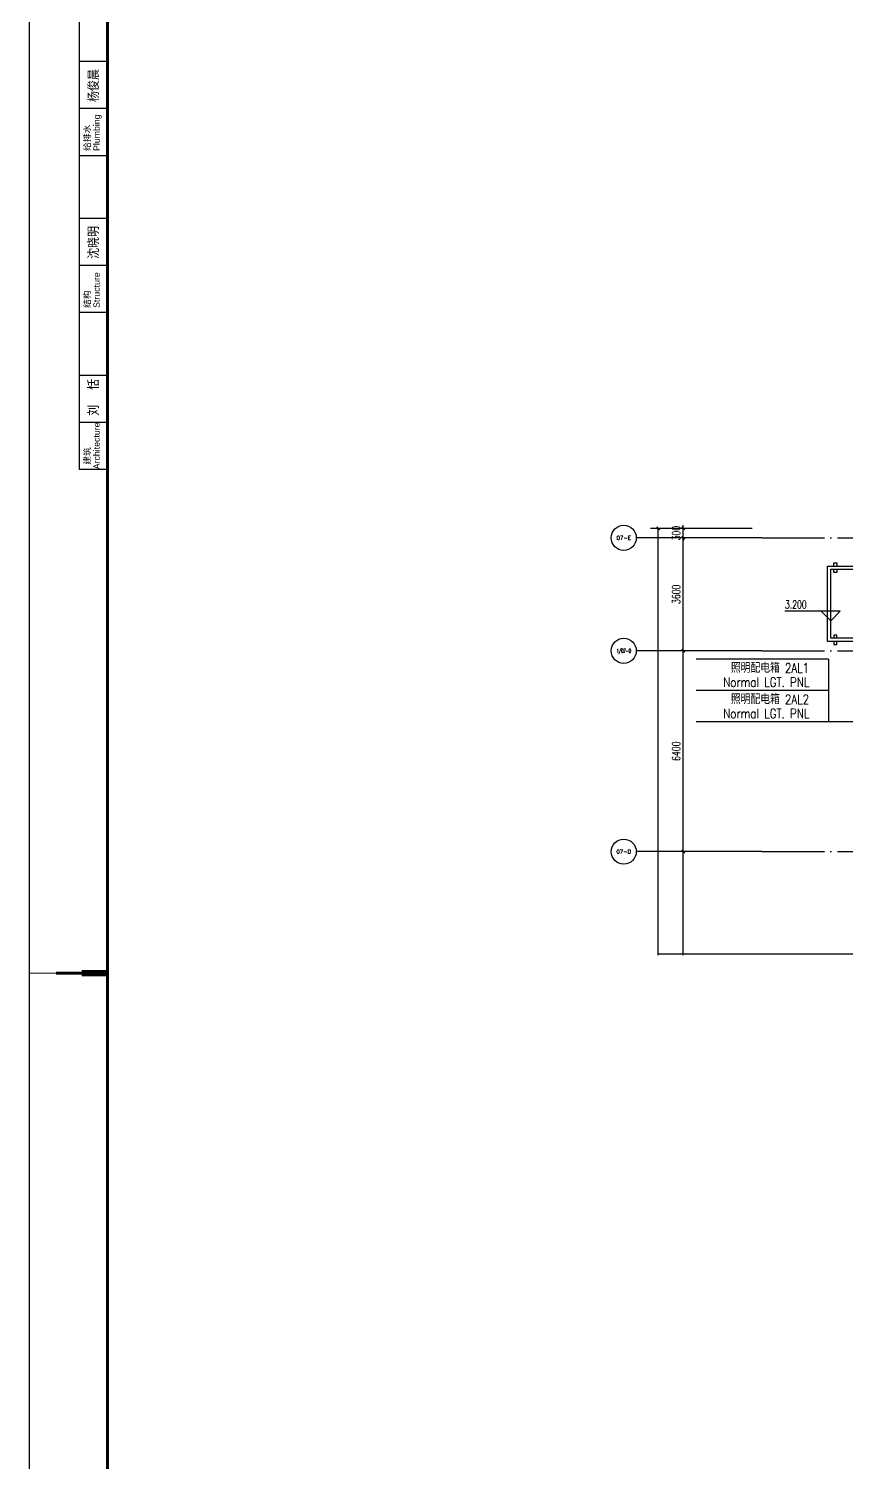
# Model space of a CAD drawing. Extents: x -621157 to 1764546, y -106808 to 741893.
# Drawn here: x 514390 to 540468, y 6062 to 51748 of the extents above; entities that cross this region are included whole.
import ezdxf
from ezdxf.enums import TextEntityAlignment as Align
from ezdxf.xclip import XClip

# ---------------------------------------------------------------- set-up
doc = ezdxf.new("R2010")
doc.units = 0
doc.header["$LTSCALE"] = 1000
doc.header["$MEASUREMENT"] = 0
doc.header["$XCLIPFRAME"] = 0
doc.linetypes.add('XREF-A-101-平面图_t3$0$DOTE', pattern=[2.42, 2, -0.2, 0.02, -0.2])
for name, color, linetype in [('0-底图', 7, 'Continuous'), ('A0-Verital$0$TK-WHITE', 7, 'Continuous'), ('AXIS_TEXT', 7, 'Continuous'), ('SIG_TEXT', 2, 'Continuous'), ('XREF-A-101-平面图_t3$0$A-DIM_ELEV', 8, 'Continuous'), ('XREF-A-101-平面图_t3$0$A-DOTE', 8, 'Continuous'), ('XREF-A-101-平面图_t3$0$A-ROOF', 8, 'Continuous'), ('XREF-A-101-平面图_t3$0$AXIS', 8, 'Continuous'), ('电-折断线', 3, 'Continuous')]:
    doc.layers.add(name, color=color, linetype=linetype)
doc.styles.add('A0-Verital$0$TK-HZ', font='romans.shx', dxfattribs={"bigfont": 'hztxt.shx'})
doc.styles.add('A0-Verital$0$TK_Arial', font='arial.ttf')
doc.styles.add('A0-Verital$0$TK_宋体', font='STZHONGS.TTF')
doc.styles.add('COMPLEX', font='COMPLEX')
doc.styles.add('DIM_FONT', font='ROMANS', dxfattribs={"width": 0.8, "bigfont": 'HZDXC'})
doc.styles.add('XREF-A-101-平面图_t3$0$A-AXIS-LABEL', font='COMPLEX', dxfattribs={"bigfont": 'GBCBIG'})
doc.styles.add('XREF-A-101-平面图_t3$0$A-DIM_T3', font='SIMPLEX', dxfattribs={"width": 0.705882, "bigfont": 'GBCBIG'})
doc.styles.add('XREF-A-101-平面图_t3$0$A-STANDARD', font='SIMPLEX', dxfattribs={"bigfont": 'GBCBIG'})
doc.dimstyles.new('XREF-A-101-平面图_t3$0$A-DIM-100', dxfattribs={"dimscale": 100, "dimtxt": 2.55, "dimasz": 1, "dimexe": 2.5, "dimexo": 3, "dimgap": 1, "dimtad": 1, "dimdec": 0, "dimzin": 0, "dimdsep": 46, "dimtxsty": 'XREF-A-101-平面图_t3$0$A-DIM_T3', "dimblk": 'XREF-A-101-平面图_t3$0$_ArchTick', "dimcen": 0.09, "dimclrt": 7, "dimazin": 2, "dimtfac": 1, "dimtdec": 0, "dimtix": 1, "dimtmove": 2, "dimatfit": 3, "dimfxl": 0, "dimtolj": 1, "dimtzin": 0, "dimarcsym": 0})

# ---------------------------------------------------------------- blocks, each defined once
blk = doc.blocks.new('A0-Verital$0$A$C53BD7355')
at = {"layer": 'A0-Verital$0$TK-WHITE'}
for points, const_width in [([(-29800, 42050), (-27300, 42050)], 35), ([(-27300, 42050), (-28950, 42050)], 100), ([(-27300, 42050), (-28125, 42050)], 200)]:
    blk.add_lwpolyline(points, dxfattribs=dict(at, const_width=const_width))
blk = doc.blocks.new('A0-Verital$0$TK-LeftTop-Sign')
at = {"layer": 'A0-Verital$0$TK-WHITE'}
for p, q in [((-900, -25000), (-900, 0)), ((-900, 0), (0, 0)), ((0, -2000), (-900, -2000)), ((0, -3500), (-900, -3500)), ((0, -5000), (-900, -5000)), ((0, -7000), (-900, -7000)), ((0, -8500), (-900, -8500)), ((0, -10000), (-900, -10000)), ((0, -12000), (-900, -12000)), ((0, -13500), (-900, -13500)), ((0, -15000), (-900, -15000)), ((0, -17000), (-900, -17000)), ((0, -18500), (-900, -18500)), ((0, -20000), (-900, -20000)), ((0, -22000), (-900, -22000)), ((0, -23500), (-900, -23500)), ((0, -25000), (-900, -25000))]:
    blk.add_line(p, q, dxfattribs=at)
for s, style, p in [('Electric', 'A0-Verital$0$TK_Arial', (-250, -4850)), ('电气', 'A0-Verital$0$TK_宋体', (-550, -4850)), ('HVAC', 'A0-Verital$0$TK_Arial', (-250, -9850)), ('暖通', 'A0-Verital$0$TK_宋体', (-550, -9850)), ('Plumbing', 'A0-Verital$0$TK_Arial', (-250, -14850)), ('给排水', 'A0-Verital$0$TK_宋体', (-550, -14850)), ('Structure', 'A0-Verital$0$TK_Arial', (-250, -19850)), ('结构', 'A0-Verital$0$TK_宋体', (-550, -19850)), ('Architecture', 'A0-Verital$0$TK_Arial', (-250, -24993)), ('建筑', 'A0-Verital$0$TK_宋体', (-550, -24850))]:
    blk.add_text(s, height=200, rotation=90, dxfattribs=dict(at, style=style)).set_placement(p)
at = {"layer": 'A0-Verital$0$TK-WHITE', "style": 'A0-Verital$0$TK-HZ'}
for tag, p in [('ELECTRIC', (-271, -3290)), ('HVAC', (-271, -8290)), ('PLUMBING', (-271, -13290)), ('STRUCTURE', (-271, -18290)), ('ARCHITECTURE', (-271, -23290))]:
    blk.add_attdef(tag, p, '', height=350, rotation=90, dxfattribs=at)
blk = doc.blocks.new('A0-Verital')
blk.add_lwpolyline([(118900, 84100), (0, 84100), (0, 0), (118900, 0)], close=True)
at = {"const_width": 100}
blk.add_lwpolyline([(2500, 83100), (117900, 83100), (117900, 1000), (2500, 1000)], close=True, dxfattribs=at)
blk.add_blockref('A0-Verital$0$A$C53BD7355', (29800, 0))
blk.add_blockref('A0-Verital$0$TK-LeftTop-Sign', (2500, 83100)).add_auto_attribs({'ELECTRIC': '张  琪', 'HVAC': '冯  卫', 'PLUMBING': '杨俊晨', 'STRUCTURE': '沈晓明', 'ARCHITECTURE': '刘  恬'})
blk = doc.blocks.new('XREF-A-101-平面图_t3$0$_ArchTick')
at = {"color": 0, "linetype": 'ByBlock', "const_width": 0.4}
blk.add_lwpolyline([(-0.5, -0.5), (0.5, 0.5)], dxfattribs=at)
blk = doc.blocks.new('*D25428')
at = {"layer": 'Defpoints', "color": 0}
for p in [(-5800, 30000), (-3300, 30000), (-3300, 20000)]:
    blk.add_point(p, dxfattribs=at)
at = {"layer": 'XREF-A-101-平面图_t3$0$AXIS', "color": 0, "lineweight": -2}
for p, q in [((-3600, 30000), (-6050, 30000)), ((-5800, 20000), (-5800, 30000)), ((-3600, 20000), (-6050, 20000))]:
    blk.add_line(p, q, dxfattribs=at)
at = {"layer": 'XREF-A-101-平面图_t3$0$AXIS', "color": 0, "linetype": 'ByBlock', "lineweight": -2, "xscale": 100, "yscale": 100, "zscale": 100}
for p, rotation in [((-5800, 30000), 90), ((-5800, 20000), 270)]:
    blk.add_blockref('XREF-A-101-平面图_t3$0$_ArchTick', p, dxfattribs=dict(at, rotation=rotation))
at = {"layer": 'XREF-A-101-平面图_t3$0$AXIS', "color": 7, "insert": (-6028, 25000), "char_height": 255, "attachment_point": 5, "rotation": 90, "style": 'XREF-A-101-平面图_t3$0$A-DIM_T3'}
blk.add_mtext('\\A1;10000', dxfattribs=at)
blk = doc.blocks.new('*D25429')
at = {"layer": 'Defpoints', "color": 0}
for p in [(-5800, 36400), (-3300, 36400), (-3300, 30000)]:
    blk.add_point(p, dxfattribs=at)
at = {"layer": 'XREF-A-101-平面图_t3$0$AXIS', "color": 0, "lineweight": -2}
for p, q in [((-3600, 36400), (-6050, 36400)), ((-5800, 30000), (-5800, 36400)), ((-3600, 30000), (-6050, 30000))]:
    blk.add_line(p, q, dxfattribs=at)
at = {"layer": 'XREF-A-101-平面图_t3$0$AXIS', "color": 0, "linetype": 'ByBlock', "lineweight": -2, "xscale": 100, "yscale": 100, "zscale": 100}
for p, rotation in [((-5800, 36400), 90), ((-5800, 30000), 270)]:
    blk.add_blockref('XREF-A-101-平面图_t3$0$_ArchTick', p, dxfattribs=dict(at, rotation=rotation))
at = {"layer": 'XREF-A-101-平面图_t3$0$AXIS', "color": 7, "insert": (-6028, 33200), "char_height": 255, "attachment_point": 5, "rotation": 90, "style": 'XREF-A-101-平面图_t3$0$A-DIM_T3'}
blk.add_mtext('\\A1;6400', dxfattribs=at)
blk = doc.blocks.new('*D25430')
at = {"layer": 'Defpoints', "color": 0}
for p in [(-5800, 40000), (-3300, 40000), (-3300, 36400)]:
    blk.add_point(p, dxfattribs=at)
at = {"layer": 'XREF-A-101-平面图_t3$0$AXIS', "color": 0, "lineweight": -2}
for p, q in [((-3600, 40000), (-6050, 40000)), ((-5800, 36400), (-5800, 40000)), ((-3600, 36400), (-6050, 36400))]:
    blk.add_line(p, q, dxfattribs=at)
at = {"layer": 'XREF-A-101-平面图_t3$0$AXIS', "color": 0, "linetype": 'ByBlock', "lineweight": -2, "xscale": 100, "yscale": 100, "zscale": 100}
for p, rotation in [((-5800, 40000), 90), ((-5800, 36400), 270)]:
    blk.add_blockref('XREF-A-101-平面图_t3$0$_ArchTick', p, dxfattribs=dict(at, rotation=rotation))
at = {"layer": 'XREF-A-101-平面图_t3$0$AXIS', "color": 7, "insert": (-6028, 38200), "char_height": 255, "attachment_point": 5, "rotation": 90, "style": 'XREF-A-101-平面图_t3$0$A-DIM_T3'}
blk.add_mtext('\\A1;3600', dxfattribs=at)
blk = doc.blocks.new('*D25431')
at = {"layer": 'Defpoints', "color": 0}
for p in [(-5800, 40300), (-3300, 40300), (-3300, 40000)]:
    blk.add_point(p, dxfattribs=at)
at = {"layer": 'XREF-A-101-平面图_t3$0$AXIS', "color": 0, "lineweight": -2}
for p, q in [((-3600, 40300), (-6050, 40300)), ((-5800, 40300), (-5800, 40400)), ((-5800, 40000), (-5800, 40300)), ((-3600, 40000), (-6050, 40000)), ((-5800, 40000), (-5800, 39900))]:
    blk.add_line(p, q, dxfattribs=at)
at = {"layer": 'XREF-A-101-平面图_t3$0$AXIS', "color": 0, "linetype": 'ByBlock', "lineweight": -2, "xscale": 100, "yscale": 100, "zscale": 100}
for p, rotation in [((-5800, 40300), 270), ((-5800, 40000), 90)]:
    blk.add_blockref('XREF-A-101-平面图_t3$0$_ArchTick', p, dxfattribs=dict(at, rotation=rotation))
at = {"layer": 'XREF-A-101-平面图_t3$0$AXIS', "color": 7, "insert": (-6028, 40150), "char_height": 255, "attachment_point": 5, "rotation": 90, "style": 'XREF-A-101-平面图_t3$0$A-DIM_T3'}
blk.add_mtext('\\A1;300', dxfattribs=at)
blk = doc.blocks.new('_AXISO')
blk.add_circle((0, 0), 0.5)
at = {"layer": 'AXIS_TEXT', "style": 'COMPLEX'}
blk.add_attdef('A', text='', height=0.56, dxfattribs=at).set_placement((-0.25, -0.28), (0.25, -0.28), align=Align.FIT)
blk = doc.blocks.new('*D25433')
at = {"layer": 'Defpoints', "color": 0}
for p in [(-6600, 40300), (-3300, 40300), (-3300, -300)]:
    blk.add_point(p, dxfattribs=at)
at = {"layer": 'XREF-A-101-平面图_t3$0$AXIS', "color": 0, "lineweight": -2}
for p, q in [((-3600, 40300), (-6850, 40300)), ((-6600, -300), (-6600, 40300)), ((-3600, -300), (-6850, -300))]:
    blk.add_line(p, q, dxfattribs=at)
at = {"layer": 'XREF-A-101-平面图_t3$0$AXIS', "color": 0, "linetype": 'ByBlock', "lineweight": -2, "xscale": 100, "yscale": 100, "zscale": 100}
for p, rotation in [((-6600, 40300), 90), ((-6600, -300), 270)]:
    blk.add_blockref('XREF-A-101-平面图_t3$0$_ArchTick', p, dxfattribs=dict(at, rotation=rotation))
at = {"layer": 'XREF-A-101-平面图_t3$0$AXIS', "color": 7, "insert": (-6828, 20000), "char_height": 255, "attachment_point": 5, "rotation": 90, "style": 'XREF-A-101-平面图_t3$0$A-DIM_T3'}
blk.add_mtext('\\A1;40600', dxfattribs=at)
blk = doc.blocks.new('XREF-A-101-平面图_t3$0$轴网(2)')
at = {"layer": 'XREF-A-101-平面图_t3$0$A-DOTE', "linetype": 'XREF-A-101-平面图_t3$0$DOTE'}
for p, q in [((-3300, 40000), (69800, 40000)), ((-3300, 36400), (10380.6, 36400)), ((-3300, 30000), (69800, 30000))]:
    blk.add_line(p, q, dxfattribs=at)
at = {"layer": 'XREF-A-101-平面图_t3$0$AXIS'}
for p, q in [((-3300, 40000), (-7300, 40000)), ((-3300, 36400), (-7300, 36400)), ((-3300, 30000), (-7300, 30000))]:
    blk.add_line(p, q, dxfattribs=at)
ref = blk.add_blockref('_AXISO', (-7700, 40000), dxfattribs=dict(at, xscale=800, yscale=800, zscale=800))
ref.add_attrib('A', '07-E', dxfattribs={"color": 7, "height": 124.79, "style": 'XREF-A-101-平面图_t3$0$A-AXIS-LABEL', "width": 0.95122}).set_placement((-7931.7, 39937.6), (-7468.3, 39937.6), align=Align.FIT)
ref = blk.add_blockref('_AXISO', (-7700, 36400), dxfattribs=dict(at, xscale=800, yscale=800, zscale=800))
ref.add_attrib('A', '1/07-D', dxfattribs={"color": 7, "height": 128.68, "style": 'XREF-A-101-平面图_t3$0$A-AXIS-LABEL', "width": 0.628906}).set_placement((-7931.2, 36335.7), (-7468.8, 36335.7), align=Align.FIT)
ref = blk.add_blockref('_AXISO', (-7700, 30000), dxfattribs=dict(at, xscale=800, yscale=800, zscale=800))
ref.add_attrib('A', '07-D', dxfattribs={"color": 7, "height": 123.31, "style": 'XREF-A-101-平面图_t3$0$A-AXIS-LABEL', "width": 0.951807}).set_placement((-7931.9, 29938.3), (-7468.1, 29938.3), align=Align.FIT)
for p1, p2, distance, picture, middle in [((-3300, -300), (-3300, 40300), 3300, '*D25433', (-6827.5, 20000)), ((-3300, 40000), (-3300, 40300), 2500, '*D25431', (-6027.5, 40150)), ((-3300, 36400), (-3300, 40000), 2500, '*D25430', (-6027.5, 38200)), ((-3300, 30000), (-3300, 36400), 2500, '*D25429', (-6027.5, 33200)), ((-3300, 20000), (-3300, 30000), 2500, '*D25428', (-6027.5, 25000))]:
    dim = blk.add_aligned_dim(p1=p1, p2=p2, distance=distance, dimstyle='XREF-A-101-平面图_t3$0$A-DIM-100', dxfattribs=at)
    dim.commit()
    dim.dimension.update_dxf_attribs({"geometry": picture, "text_midpoint": middle})
blk = doc.blocks.new('XREF-A-101-平面图_t3')
at = {"layer": 'XREF-A-101-平面图_t3$0$A-DIM_ELEV'}
for p, q in [((199200, 137658), (197440, 137658)), ((198900, 137358), (198600, 137658)), ((198900, 137358), (199200, 137658))]:
    blk.add_line(p, q, dxfattribs=at)
at = {"layer": 'XREF-A-101-平面图_t3$0$A-ROOF'}
for points in [[(199700, 136700), (198800, 136700), (198800, 139100), (199700, 139100)], [(199700, 136800), (198900, 136800), (198900, 139000), (199700, 139000)], [(199000, 139100), (199000, 139200), (199100, 139200), (199100, 139100)], [(199100, 139000), (199100, 138900), (199000, 138900), (199000, 139000)], [(199100, 136800), (199100, 136900), (199000, 136900), (199000, 136800)], [(199000, 136700), (199000, 136600), (199100, 136600), (199100, 136700)]]:
    blk.add_lwpolyline(points, dxfattribs=at)
at = {"layer": 'XREF-A-101-平面图_t3$0$A-DOTE'}
blk.add_blockref('XREF-A-101-平面图_t3$0$轴网(2)', (200000, 100000), dxfattribs=at)
at = {"layer": 'XREF-A-101-平面图_t3$0$A-DIM_ELEV', "color": 7, "style": 'XREF-A-101-平面图_t3$0$A-STANDARD', "width": 0.705882}
blk.add_text('3.200', height=255, dxfattribs=at).set_placement((197440, 137748))

msp = doc.modelspace()

# ---------------------------------------------------------------- block references
msp.add_blockref('A0-Verital', (514407, -20399))

# ---------------------------------------------------------------- next in the draw order: block references
at = {"layer": '0-底图'}
ref = msp.add_blockref('XREF-A-101-平面图_t3', (341069, -104477), dxfattribs=at)
XClip(ref).set_block_clipping_path([(188448.3743934482, 126697.923506411), (279528.158095957, 147598.6090894251)])

# ---------------------------------------------------------------- next in the draw order: linework, layer by layer
at = {"layer": 'SIG_TEXT', "color": 2}
for points in [[(539902, 31657), (535677, 31657)], [(539902, 31657), (539902, 30657)], [(539902, 30657), (535677, 30657)], [(539902, 30657), (539902, 29657)], [(539902, 29657), (535677, 29657)], [(546491, 29657), (539902, 29657)]]:
    msp.add_lwpolyline(points, dxfattribs=at)
at = {"layer": '电-折断线'}
msp.add_lwpolyline([(534469, 22271), (574207, 22271), (574283, 22481), (574357, 22061), (574432, 22271), (614169, 22271)], dxfattribs=at)

# ---------------------------------------------------------------- next in the draw order: texts
at = {"layer": 'SIG_TEXT', "color": 2, "style": 'DIM_FONT', "width": 0.8}
for s, p in [('照明配电箱 2AL1', (539282, 31225)), ('Normal LGT. PNL', (539289, 30774)), ('照明配电箱 2AL2', (539282, 30225)), ('Normal LGT. PNL', (539289, 29774))]:
    msp.add_text(s, height=300, dxfattribs=at).set_placement(p, align=Align.RIGHT)

doc.saveas('drawing.dxf')
